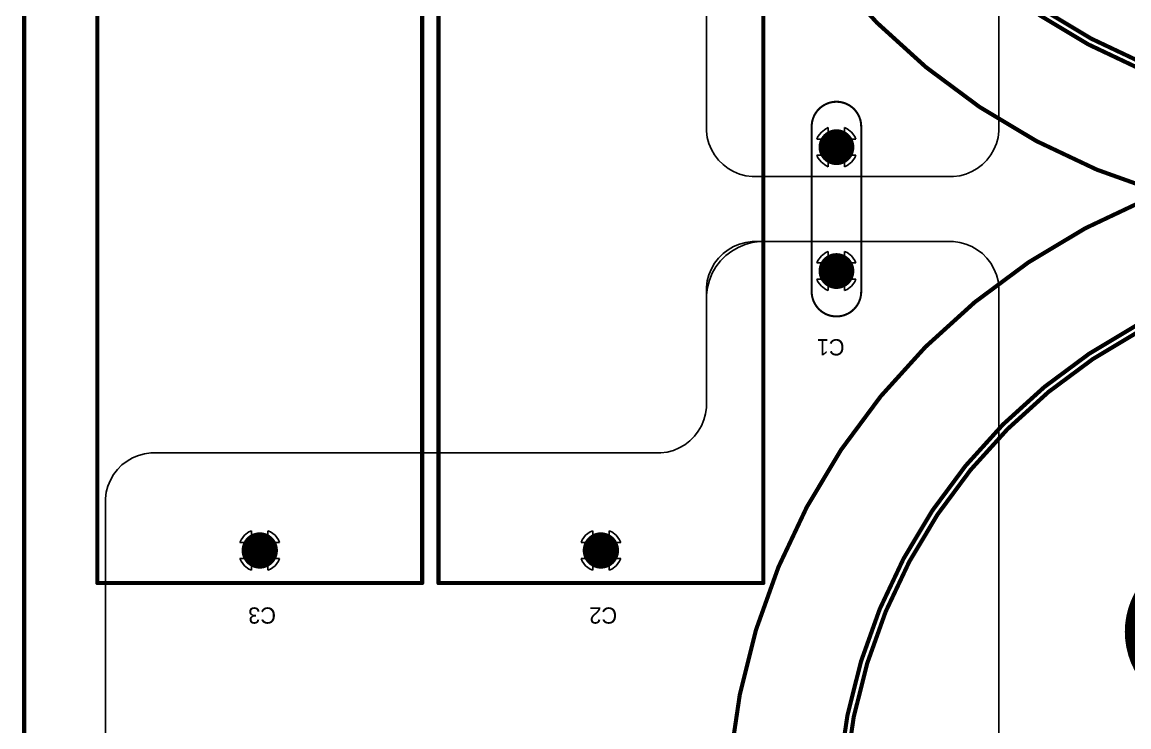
# Model space of a CAD drawing. Header units: millimetres. Extents: x 25 to 162, y 25 to 188.
# Drawn here: x 25.3 to 93.4, y 73.6 to 116.9 of the extents above; entities that cross this region are included whole.
import ezdxf

# ---------------------------------------------------------------- set-up
doc = ezdxf.new("R2010")
doc.units = ezdxf.units.MM
for name, color, linetype in [('BottomLayer', 5, 'Continuous'), ('BottomSolder', 6, 'Continuous'), ('Mechanical1', 6, 'Continuous'), ('Mechanical13', 56, 'Continuous'), ('Mechanical15', 56, 'Continuous'), ('MultiLayer', 9, 'Continuous'), ('PadHoleLayer', 156, 'Continuous'), ('TopLayer', 1, 'Continuous'), ('TopOverlay', 2, 'Continuous'), ('TopSolder', 216, 'Continuous')]:
    doc.layers.add(name, color=color, linetype=linetype)

# ---------------------------------------------------------------- blocks, each defined once
blk = doc.blocks.new('DROSS__500_125_UH_30_A_AMAK_671111_034_38')
at = {"layer": 'Mechanical13', "const_width": 0.254}
blk.add_lwpolyline([(72.852, 0, 1), (3.648, 0, 1)], format="xyb", close=True, dxfattribs=at)
at = {"layer": 'Mechanical15', "const_width": 0.254}
blk.add_lwpolyline([(80, 0, 1), (-3.5, 0, 1)], format="xyb", close=True, dxfattribs=at)
at = {"layer": 'PadHoleLayer', "const_width": 5}
blk.add_lwpolyline([(23.5, 12, 1), (28.5, 12, 1)], format="xyb", close=True, dxfattribs=at)
at = {"layer": 'TopOverlay', "const_width": 0.254}
blk.add_lwpolyline([(73.251, 0, 1), (3.249, 0, 1)], format="xyb", close=True, dxfattribs=at)
blk = doc.blocks.new('MKP_W20_H39_5_L41_5_LS37_5_39')
at = {"layer": 'BottomLayer', "const_width": 1.016}
for points in [[(-0.508, 0, 1), (0.508, 0, 1)], [(36.992, 0, 1), (38.008, 0, 1)]]:
    blk.add_lwpolyline(points, format="xyb", close=True, dxfattribs=at)
at = {"layer": 'BottomSolder', "const_width": 1.118}
for points in [[(-0.559, 0, 1), (0.559, 0, 1)], [(36.941, 0, 1), (38.059, 0, 1)]]:
    blk.add_lwpolyline(points, format="xyb", close=True, dxfattribs=at)
at = {"layer": 'Mechanical13', "const_width": 0.254}
for points in [[(-2, 10), (-2, 0.501)], [(-2, 10), (39.5, 10)], [(39.5, 10), (39.5, -10)], [(-2, 0.501), (-2, -10)], [(-2, -10), (39.5, -10)]]:
    blk.add_lwpolyline(points, dxfattribs=at)
at = {"layer": 'Mechanical13', "const_width": 0.127}
for points in [[(-2.064, 10, 1), (-1.937, 10, 1)], [(-2.064, 10, 1), (-1.937, 10, 1)], [(39.436, 10, 1), (39.563, 10, 1)], [(39.436, 10, 1), (39.563, 10, 1)], [(-2.064, 0.501, 1), (-1.937, 0.501, 1)], [(-2.064, 0.501, 1), (-1.937, 0.501, 1)], [(-2.064, -10, 1), (-1.937, -10, 1)], [(-2.064, -10, 1), (-1.937, -10, 1)], [(39.436, -10, 1), (39.563, -10, 1)], [(39.436, -10, 1), (39.563, -10, 1)]]:
    blk.add_lwpolyline(points, format="xyb", close=True, dxfattribs=at)
at = {"layer": 'MultiLayer', "const_width": 1.016}
for points in [[(-0.508, 0, 1), (0.508, 0, 1)], [(36.992, 0, 1), (38.008, 0, 1)]]:
    blk.add_lwpolyline(points, format="xyb", close=True, dxfattribs=at)
at = {"layer": 'PadHoleLayer', "const_width": 0.65}
for points in [[(-0.325, 0, 1), (0.325, 0, 1)], [(37.175, 0, 1), (37.825, 0, 1)]]:
    blk.add_lwpolyline(points, format="xyb", close=True, dxfattribs=at)
at = {"layer": 'TopLayer', "const_width": 1.016}
for points in [[(-0.508, 0, 1), (0.508, 0, 1)], [(36.992, 0, 1), (38.008, 0, 1)]]:
    blk.add_lwpolyline(points, format="xyb", close=True, dxfattribs=at)
at = {"layer": 'TopOverlay', "const_width": 0.254}
for points in [[(-2, 10), (-2, -0.501)], [(-2, 10), (39.5, 10)], [(39.5, 10), (39.5, -10)], [(-2, -0.501), (-2, -10)], [(-2, -10), (39.5, -10)]]:
    blk.add_lwpolyline(points, dxfattribs=at)
at = {"layer": 'TopOverlay', "const_width": 0.127}
for points in [[(-2.064, 10, 1), (-1.937, 10, 1)], [(-2.064, 10, 1), (-1.937, 10, 1)], [(39.436, 10, 1), (39.563, 10, 1)], [(39.436, 10, 1), (39.563, 10, 1)], [(-2.064, -0.501, 1), (-1.937, -0.501, 1)], [(-2.064, -0.501, 1), (-1.937, -0.501, 1)], [(-2.064, -10, 1), (-1.937, -10, 1)], [(-2.064, -10, 1), (-1.937, -10, 1)], [(39.436, -10, 1), (39.563, -10, 1)], [(39.436, -10, 1), (39.563, -10, 1)]]:
    blk.add_lwpolyline(points, format="xyb", close=True, dxfattribs=at)
at = {"layer": 'TopSolder', "const_width": 1.118}
for points in [[(-0.559, 0, 1), (0.559, 0, 1)], [(36.941, 0, 1), (38.059, 0, 1)]]:
    blk.add_lwpolyline(points, format="xyb", close=True, dxfattribs=at)
blk = doc.blocks.new('MKP_W20_H39_5_L41_5_LS37_5_40')
at = {"layer": 'BottomLayer', "const_width": 1.016}
for points in [[(-0.508, 0, 1), (0.508, 0, 1)], [(36.992, 0, 1), (38.008, 0, 1)]]:
    blk.add_lwpolyline(points, format="xyb", close=True, dxfattribs=at)
at = {"layer": 'BottomSolder', "const_width": 1.118}
for points in [[(-0.559, 0, 1), (0.559, 0, 1)], [(36.941, 0, 1), (38.059, 0, 1)]]:
    blk.add_lwpolyline(points, format="xyb", close=True, dxfattribs=at)
at = {"layer": 'Mechanical13', "const_width": 0.254}
for points in [[(-2, 10), (-2, 0.501)], [(-2, 10), (39.5, 10)], [(39.5, 10), (39.5, -10)], [(-2, 0.501), (-2, -10)], [(-2, -10), (39.5, -10)]]:
    blk.add_lwpolyline(points, dxfattribs=at)
at = {"layer": 'Mechanical13', "const_width": 0.127}
for points in [[(-2.064, 10, 1), (-1.937, 10, 1)], [(-2.064, 10, 1), (-1.937, 10, 1)], [(39.436, 10, 1), (39.563, 10, 1)], [(39.436, 10, 1), (39.563, 10, 1)], [(-2.064, 0.501, 1), (-1.937, 0.501, 1)], [(-2.064, 0.501, 1), (-1.937, 0.501, 1)], [(-2.064, -10, 1), (-1.937, -10, 1)], [(-2.064, -10, 1), (-1.937, -10, 1)], [(39.436, -10, 1), (39.563, -10, 1)], [(39.436, -10, 1), (39.563, -10, 1)]]:
    blk.add_lwpolyline(points, format="xyb", close=True, dxfattribs=at)
at = {"layer": 'MultiLayer', "const_width": 1.016}
for points in [[(-0.508, 0, 1), (0.508, 0, 1)], [(36.992, 0, 1), (38.008, 0, 1)]]:
    blk.add_lwpolyline(points, format="xyb", close=True, dxfattribs=at)
at = {"layer": 'PadHoleLayer', "const_width": 0.65}
for points in [[(-0.325, 0, 1), (0.325, 0, 1)], [(37.175, 0, 1), (37.825, 0, 1)]]:
    blk.add_lwpolyline(points, format="xyb", close=True, dxfattribs=at)
at = {"layer": 'TopLayer', "const_width": 1.016}
for points in [[(-0.508, 0, 1), (0.508, 0, 1)], [(36.992, 0, 1), (38.008, 0, 1)]]:
    blk.add_lwpolyline(points, format="xyb", close=True, dxfattribs=at)
at = {"layer": 'TopOverlay', "const_width": 0.254}
for points in [[(-2, 10), (-2, -0.501)], [(-2, 10), (39.5, 10)], [(39.5, 10), (39.5, -10)], [(-2, -0.501), (-2, -10)], [(-2, -10), (39.5, -10)]]:
    blk.add_lwpolyline(points, dxfattribs=at)
at = {"layer": 'TopOverlay', "const_width": 0.127}
for points in [[(-2.064, 10, 1), (-1.937, 10, 1)], [(-2.064, 10, 1), (-1.937, 10, 1)], [(39.436, 10, 1), (39.563, 10, 1)], [(39.436, 10, 1), (39.563, 10, 1)], [(-2.064, -0.501, 1), (-1.937, -0.501, 1)], [(-2.064, -0.501, 1), (-1.937, -0.501, 1)], [(-2.064, -10, 1), (-1.937, -10, 1)], [(-2.064, -10, 1), (-1.937, -10, 1)], [(39.436, -10, 1), (39.563, -10, 1)], [(39.436, -10, 1), (39.563, -10, 1)]]:
    blk.add_lwpolyline(points, format="xyb", close=True, dxfattribs=at)
at = {"layer": 'TopSolder', "const_width": 1.118}
for points in [[(-0.559, 0, 1), (0.559, 0, 1)], [(36.941, 0, 1), (38.059, 0, 1)]]:
    blk.add_lwpolyline(points, format="xyb", close=True, dxfattribs=at)
blk = doc.blocks.new('C_Y2_D13_7_5__41')
at = {"layer": 'BottomLayer', "const_width": 1}
for points in [[(-4.31, 0, 1), (-3.31, 0, 1)], [(3.31, 0, 1), (4.31, 0, 1)]]:
    blk.add_lwpolyline(points, format="xyb", close=True, dxfattribs=at)
at = {"layer": 'BottomSolder', "const_width": 1.102}
for points in [[(-4.361, 0, 1), (-3.259, 0, 1)], [(3.259, 0, 1), (4.361, 0, 1)]]:
    blk.add_lwpolyline(points, format="xyb", close=True, dxfattribs=at)
at = {"layer": 'MultiLayer', "const_width": 1}
for points in [[(-4.31, 0, 1), (-3.31, 0, 1)], [(3.31, 0, 1), (4.31, 0, 1)]]:
    blk.add_lwpolyline(points, format="xyb", close=True, dxfattribs=at)
at = {"layer": 'PadHoleLayer', "const_width": 0.5}
for points in [[(-4.06, 0, 1), (-3.56, 0, 1)], [(3.56, 0, 1), (4.06, 0, 1)]]:
    blk.add_lwpolyline(points, format="xyb", close=True, dxfattribs=at)
at = {"layer": 'TopLayer', "const_width": 1}
for points in [[(-4.31, 0, 1), (-3.31, 0, 1)], [(3.31, 0, 1), (4.31, 0, 1)]]:
    blk.add_lwpolyline(points, format="xyb", close=True, dxfattribs=at)
at = {"layer": 'TopOverlay', "const_width": 0.127}
for points in [[(-5.08, -1.524, -1), (-5.08, 1.524)], [(5.08, 1.524, -1), (5.08, -1.524)]]:
    blk.add_lwpolyline(points, format="xyb", dxfattribs=at)
for points in [[(-5.08, 1.524), (5.08, 1.524)], [(-5.08, -1.524), (5.08, -1.524)]]:
    blk.add_lwpolyline(points, dxfattribs=at)
at = {"layer": 'TopOverlay', "const_width": 0.0635}
for points in [[(-5.112, 1.524, 1), (-5.048, 1.524, 1)], [(-5.112, 1.524, 1), (-5.048, 1.524, 1)], [(5.048, 1.524, 1), (5.112, 1.524, 1)], [(5.048, 1.524, 1), (5.112, 1.524, 1)], [(-5.112, -1.524, 1), (-5.048, -1.524, 1)], [(-5.112, -1.524, 1), (-5.048, -1.524, 1)], [(5.048, -1.524, 1), (5.112, -1.524, 1)], [(5.048, -1.524, 1), (5.112, -1.524, 1)]]:
    blk.add_lwpolyline(points, format="xyb", close=True, dxfattribs=at)
at = {"layer": 'TopSolder', "const_width": 1.102}
for points in [[(-4.361, 0, 1), (-3.259, 0, 1)], [(3.259, 0, 1), (4.361, 0, 1)]]:
    blk.add_lwpolyline(points, format="xyb", close=True, dxfattribs=at)
blk = doc.blocks.new('DROSS__500_125_UH_30_A_AMAK_671111_034_42')
at = {"layer": 'Mechanical13', "const_width": 0.254}
blk.add_lwpolyline([(72.852, 0, 1), (3.648, 0, 1)], format="xyb", close=True, dxfattribs=at)
at = {"layer": 'Mechanical15', "const_width": 0.254}
blk.add_lwpolyline([(80, 0, 1), (-3.5, 0, 1)], format="xyb", close=True, dxfattribs=at)
at = {"layer": 'TopOverlay', "const_width": 0.254}
blk.add_lwpolyline([(73.251, 0, 1), (3.249, 0, 1)], format="xyb", close=True, dxfattribs=at)

msp = doc.modelspace()

# ---------------------------------------------------------------- linework, layer by layer
at = {"layer": 'BottomLayer'}
for p, q in [((85.4, 157.4), (85.4, 110.4)), ((67.4, 110.4), (67.4, 125.4)), ((67.4, 110.203), (67.4, 110.4)), ((85.4, 110.4), (85.4, 110.4)), ((85.4, 110.4), (85.4, 110.203)), ((67.451, 109.813), (67.4, 110.203)), ((67.553, 109.434), (67.451, 109.813)), ((85.349, 109.813), (85.247, 109.434)), ((85.4, 110.203), (85.349, 109.813)), ((67.704, 109.07), (67.553, 109.434)), ((67.9, 108.73), (67.704, 109.07)), ((85.096, 109.07), (84.9, 108.73)), ((85.247, 109.434), (85.096, 109.07)), ((68.14, 108.418), (67.9, 108.73)), ((68.418, 108.14), (68.14, 108.418)), ((84.66, 108.418), (84.382, 108.14)), ((84.9, 108.73), (84.66, 108.418)), ((68.73, 107.9), (68.418, 108.14)), ((69.07, 107.704), (68.73, 107.9)), ((69.434, 107.553), (69.07, 107.704)), ((83.73, 107.704), (83.366, 107.553)), ((84.07, 107.9), (83.73, 107.704)), ((84.382, 108.14), (84.07, 107.9)), ((69.813, 107.451), (69.434, 107.553)), ((70.203, 107.4), (69.813, 107.451)), ((70.4, 107.4), (70.203, 107.4)), ((82.4, 107.4), (70.4, 107.4)), ((82.597, 107.4), (82.4, 107.4)), ((82.987, 107.451), (82.597, 107.4)), ((83.366, 107.553), (82.987, 107.451)), ((68.418, 102.66), (68.73, 102.9)), ((68.73, 102.9), (69.07, 103.096)), ((69.07, 103.096), (69.434, 103.247)), ((69.434, 103.247), (69.813, 103.349)), ((69.813, 103.349), (70.203, 103.4)), ((70.203, 103.4), (70.4, 103.4)), ((70.4, 103.4), (82.4, 103.4)), ((82.4, 103.4), (82.4, 103.4)), ((82.4, 103.4), (82.4, 103.4)), ((82.4, 103.4), (82.597, 103.4)), ((82.597, 103.4), (82.987, 103.349)), ((82.987, 103.349), (83.366, 103.247)), ((83.366, 103.247), (83.73, 103.096)), ((83.73, 103.096), (84.07, 102.9)), ((84.07, 102.9), (84.382, 102.66)), ((67.9, 102.07), (68.14, 102.382)), ((68.14, 102.382), (68.418, 102.66)), ((84.382, 102.66), (84.66, 102.382)), ((84.66, 102.382), (84.9, 102.07)), ((67.553, 101.366), (67.704, 101.73)), ((67.704, 101.73), (67.9, 102.07)), ((84.9, 102.07), (85.096, 101.73)), ((85.096, 101.73), (85.247, 101.366)), ((67.4, 100.597), (67.451, 100.987)), ((67.451, 100.987), (67.553, 101.366)), ((85.247, 101.366), (85.349, 100.987)), ((85.349, 100.987), (85.4, 100.597)), ((67.4, 100.4), (67.4, 100.597)), ((67.4, 93.4), (67.4, 100.4)), ((67.4, 100.4), (67.4, 100.4)), ((67.4, 100.4), (67.4, 100.4)), ((85.4, 100.597), (85.4, 100.4)), ((85.4, 100.4), (85.4, 58.4)), ((67.394, 93.204), (67.4, 93.4)), ((67.241, 92.436), (67.342, 92.815)), ((67.342, 92.815), (67.394, 93.204)), ((66.894, 91.733), (67.091, 92.073)), ((67.091, 92.073), (67.241, 92.436)), ((66.378, 91.144), (66.656, 91.422)), ((66.656, 91.422), (66.894, 91.733)), ((65.364, 90.559), (65.727, 90.709)), ((65.727, 90.709), (66.067, 90.906)), ((66.067, 90.906), (66.378, 91.144)), ((31.73, 89.9), (32.07, 90.096)), ((32.07, 90.096), (32.434, 90.247)), ((32.434, 90.247), (32.813, 90.349)), ((32.813, 90.349), (33.203, 90.4)), ((33.203, 90.4), (33.4, 90.4)), ((33.4, 90.4), (64.279, 90.4)), ((64.279, 90.4), (64.4, 90.4)), ((64.4, 90.4), (64.596, 90.406)), ((64.4, 90.4), (64.4, 90.4)), ((64.4, 90.4), (64.4, 90.4)), ((64.596, 90.406), (64.985, 90.458)), ((64.985, 90.458), (65.364, 90.559)), ((30.9, 89.07), (31.14, 89.382)), ((31.14, 89.382), (31.418, 89.66)), ((31.418, 89.66), (31.73, 89.9)), ((30.553, 88.366), (30.704, 88.73)), ((30.704, 88.73), (30.9, 89.07)), ((30.4, 87.597), (30.451, 87.987)), ((30.451, 87.987), (30.553, 88.366)), ((30.4, 87.4), (30.4, 87.597)), ((30.4, 87.28), (30.4, 87.4)), ((30.4, 87.4), (30.4, 87.4)), ((30.4, 87.4), (30.4, 87.4)), ((30.4, 87.4), (30.4, 87.4)), ((30.4, 58.4), (30.4, 87.28))]:
    msp.add_line(p, q, dxfattribs=at)
at = {"layer": 'Mechanical1', "const_width": 0.254}
msp.add_lwpolyline([(25.4, 30.4), (25.4, 186.4)], dxfattribs=at)
at = {"layer": 'TopLayer'}
for p, q in [((85.4, 157.4), (85.4, 110.4)), ((67.4, 110.4), (67.4, 125.4)), ((67.4, 110.203), (67.4, 110.4)), ((74.9, 110.41), (74.744, 110.346)), ((74.9, 109.71), (74.9, 110.41)), ((76.056, 110.346), (75.9, 110.41)), ((75.9, 110.41), (75.9, 109.71)), ((85.4, 110.4), (85.4, 110.4)), ((85.4, 110.4), (85.4, 110.203)), ((67.451, 109.813), (67.4, 110.203)), ((67.553, 109.434), (67.451, 109.813)), ((74.264, 109.866), (74.2, 109.71)), ((74.2, 109.71), (74.9, 109.71)), ((74.473, 110.137), (74.264, 109.866)), ((74.744, 110.346), (74.473, 110.137)), ((75.9, 109.71), (76.6, 109.71)), ((76.327, 110.137), (76.056, 110.346)), ((76.536, 109.866), (76.327, 110.137)), ((76.6, 109.71), (76.536, 109.866)), ((85.349, 109.813), (85.247, 109.434)), ((85.4, 110.203), (85.349, 109.813)), ((67.704, 109.07), (67.553, 109.434)), ((67.9, 108.73), (67.704, 109.07)), ((85.096, 109.07), (84.9, 108.73)), ((85.247, 109.434), (85.096, 109.07)), ((68.14, 108.418), (67.9, 108.73)), ((68.418, 108.14), (68.14, 108.418)), ((74.9, 108.71), (74.2, 108.71)), ((74.2, 108.71), (74.264, 108.554)), ((74.264, 108.554), (74.473, 108.283)), ((74.9, 108.01), (74.9, 108.71)), ((76.6, 108.71), (75.9, 108.71)), ((75.9, 108.71), (75.9, 108.01)), ((76.327, 108.283), (76.536, 108.554)), ((76.536, 108.554), (76.6, 108.71)), ((84.66, 108.418), (84.382, 108.14)), ((84.9, 108.73), (84.66, 108.418)), ((68.73, 107.9), (68.418, 108.14)), ((69.07, 107.704), (68.73, 107.9)), ((69.434, 107.553), (69.07, 107.704)), ((74.473, 108.283), (74.744, 108.074)), ((74.744, 108.074), (74.9, 108.01)), ((75.9, 108.01), (76.056, 108.074)), ((76.056, 108.074), (76.327, 108.283)), ((83.73, 107.704), (83.366, 107.553)), ((84.07, 107.9), (83.73, 107.704)), ((84.382, 108.14), (84.07, 107.9)), ((69.813, 107.451), (69.434, 107.553)), ((70.203, 107.4), (69.813, 107.451)), ((70.4, 107.4), (70.203, 107.4)), ((82.4, 107.4), (70.4, 107.4)), ((82.597, 107.4), (82.4, 107.4)), ((82.987, 107.451), (82.597, 107.4)), ((83.366, 107.553), (82.987, 107.451)), ((68.951, 102.816), (69.349, 103.046)), ((69.349, 103.046), (69.773, 103.221)), ((69.773, 103.221), (70.216, 103.34)), ((70.216, 103.34), (70.671, 103.4)), ((70.671, 103.4), (70.9, 103.4)), ((70.9, 103.4), (82.4, 103.4)), ((82.4, 103.4), (82.4, 103.4)), ((82.4, 103.4), (82.4, 103.4)), ((82.4, 103.4), (82.597, 103.4)), ((82.597, 103.4), (82.987, 103.349)), ((82.987, 103.349), (83.366, 103.247)), ((83.366, 103.247), (83.73, 103.096)), ((83.73, 103.096), (84.07, 102.9)), ((84.07, 102.9), (84.382, 102.66)), ((67.984, 101.849), (68.263, 102.213)), ((68.263, 102.213), (68.587, 102.537)), ((68.587, 102.537), (68.951, 102.816)), ((74.264, 102.246), (74.2, 102.09)), ((74.473, 102.517), (74.264, 102.246)), ((74.744, 102.726), (74.473, 102.517)), ((74.9, 102.79), (74.744, 102.726)), ((74.9, 102.09), (74.9, 102.79)), ((76.056, 102.726), (75.9, 102.79)), ((75.9, 102.79), (75.9, 102.09)), ((76.327, 102.517), (76.056, 102.726)), ((76.536, 102.246), (76.327, 102.517)), ((76.6, 102.09), (76.536, 102.246)), ((84.382, 102.66), (84.66, 102.382)), ((84.66, 102.382), (84.9, 102.07)), ((67.754, 101.451), (67.984, 101.849)), ((74.2, 102.09), (74.9, 102.09)), ((75.9, 102.09), (76.6, 102.09)), ((84.9, 102.07), (85.096, 101.73)), ((85.096, 101.73), (85.247, 101.366)), ((67.46, 100.584), (67.579, 101.027)), ((67.579, 101.027), (67.754, 101.451)), ((74.9, 101.09), (74.2, 101.09)), ((74.2, 101.09), (74.264, 100.934)), ((74.264, 100.934), (74.473, 100.663)), ((74.9, 100.39), (74.9, 101.09)), ((76.6, 101.09), (75.9, 101.09)), ((75.9, 101.09), (75.9, 100.39)), ((76.327, 100.663), (76.536, 100.934)), ((76.536, 100.934), (76.6, 101.09)), ((85.247, 101.366), (85.349, 100.987)), ((85.349, 100.987), (85.4, 100.597)), ((67.4, 100.129), (67.46, 100.584)), ((74.473, 100.663), (74.744, 100.454)), ((74.744, 100.454), (74.9, 100.39)), ((75.9, 100.39), (76.056, 100.454)), ((76.056, 100.454), (76.327, 100.663)), ((85.4, 100.597), (85.4, 100.4)), ((85.4, 100.4), (85.4, 58.4)), ((67.4, 99.9), (67.4, 100.129)), ((67.4, 99.78), (67.4, 99.9)), ((67.4, 99.9), (67.4, 99.9)), ((67.4, 99.9), (67.4, 99.9)), ((67.4, 99.9), (67.4, 99.9)), ((67.4, 93.4), (67.4, 99.78)), ((67.394, 93.204), (67.4, 93.4)), ((67.241, 92.436), (67.342, 92.815)), ((67.342, 92.815), (67.394, 93.204)), ((66.894, 91.733), (67.091, 92.073)), ((67.091, 92.073), (67.241, 92.436)), ((66.378, 91.144), (66.656, 91.422)), ((66.656, 91.422), (66.894, 91.733)), ((65.364, 90.559), (65.727, 90.709)), ((65.727, 90.709), (66.067, 90.906)), ((66.067, 90.906), (66.378, 91.144)), ((31.73, 89.9), (32.07, 90.096)), ((32.07, 90.096), (32.434, 90.247)), ((32.434, 90.247), (32.813, 90.349)), ((32.813, 90.349), (33.203, 90.4)), ((33.203, 90.4), (33.4, 90.4)), ((33.4, 90.4), (64.4, 90.4)), ((64.4, 90.4), (64.596, 90.406)), ((64.4, 90.4), (64.4, 90.4)), ((64.4, 90.4), (64.4, 90.4)), ((64.596, 90.406), (64.985, 90.458)), ((64.985, 90.458), (65.364, 90.559)), ((30.9, 89.07), (31.14, 89.382)), ((31.14, 89.382), (31.418, 89.66)), ((31.418, 89.66), (31.73, 89.9)), ((30.553, 88.366), (30.704, 88.73)), ((30.704, 88.73), (30.9, 89.07)), ((30.4, 87.597), (30.451, 87.987)), ((30.451, 87.987), (30.553, 88.366)), ((30.4, 87.4), (30.4, 87.597)), ((30.4, 87.28), (30.4, 87.4)), ((30.4, 87.4), (30.4, 87.4)), ((30.4, 87.4), (30.4, 87.4)), ((30.4, 87.4), (30.4, 87.4)), ((30.4, 58.4), (30.4, 87.28)), ((38.961, 85.339), (38.75, 85.064)), ((39.236, 85.55), (38.961, 85.339)), ((39.4, 85.617), (39.236, 85.55)), ((39.4, 84.9), (39.4, 85.617)), ((40.564, 85.55), (40.4, 85.617)), ((40.4, 85.617), (40.4, 84.9)), ((40.839, 85.339), (40.564, 85.55)), ((41.05, 85.064), (40.839, 85.339)), ((59.961, 85.339), (59.75, 85.064)), ((60.236, 85.55), (59.961, 85.339)), ((60.4, 85.617), (60.236, 85.55)), ((60.4, 84.9), (60.4, 85.617)), ((61.564, 85.55), (61.4, 85.617)), ((61.4, 85.617), (61.4, 84.9)), ((61.839, 85.339), (61.564, 85.55)), ((62.05, 85.064), (61.839, 85.339)), ((38.75, 85.064), (38.683, 84.9)), ((38.683, 84.9), (39.4, 84.9)), ((40.4, 84.9), (41.117, 84.9)), ((41.117, 84.9), (41.05, 85.064)), ((59.75, 85.064), (59.683, 84.9)), ((59.683, 84.9), (60.4, 84.9)), ((61.4, 84.9), (62.117, 84.9)), ((62.117, 84.9), (62.05, 85.064)), ((39.4, 83.9), (38.683, 83.9)), ((38.683, 83.9), (38.75, 83.736)), ((39.4, 83.183), (39.4, 83.9)), ((41.117, 83.9), (40.4, 83.9)), ((40.4, 83.9), (40.4, 83.183)), ((41.05, 83.736), (41.117, 83.9)), ((60.4, 83.9), (59.683, 83.9)), ((59.683, 83.9), (59.75, 83.736)), ((60.4, 83.183), (60.4, 83.9)), ((62.117, 83.9), (61.4, 83.9)), ((61.4, 83.9), (61.4, 83.183)), ((62.05, 83.736), (62.117, 83.9)), ((38.75, 83.736), (38.961, 83.461)), ((38.961, 83.461), (39.236, 83.25)), ((39.236, 83.25), (39.4, 83.183)), ((40.4, 83.183), (40.564, 83.25)), ((40.564, 83.25), (40.839, 83.461)), ((40.839, 83.461), (41.05, 83.736)), ((59.75, 83.736), (59.961, 83.461)), ((59.961, 83.461), (60.236, 83.25)), ((60.236, 83.25), (60.4, 83.183)), ((61.4, 83.183), (61.564, 83.25)), ((61.564, 83.25), (61.839, 83.461)), ((61.839, 83.461), (62.05, 83.736))]:
    msp.add_line(p, q, dxfattribs=at)

# ---------------------------------------------------------------- block references
for name, p, rotation in [('DROSS__500_125_UH_30_A_AMAK_671111_034_42', (145.65, 146.4), 180), ('MKP_W20_H39_5_L41_5_LS37_5_39', (39.9, 84.4), 90), ('MKP_W20_H39_5_L41_5_LS37_5_40', (60.9, 84.4), 90), ('C_Y2_D13_7_5__41', (75.4, 105.4), 90), ('DROSS__500_125_UH_30_A_AMAK_671111_034_38', (72.15, 67.4), 360)]:
    msp.add_blockref(name, p, dxfattribs=dict(rotation=rotation))

# ---------------------------------------------------------------- texts
at = {"layer": 'TopOverlay'}
for s, p in [('C1', (75.9, 97.4)), ('C3', (40.9, 80.9)), ('C2', (61.9, 80.9))]:
    msp.add_text(s, height=1, rotation=180, dxfattribs=at).set_placement(p)

doc.saveas('drawing.dxf')
